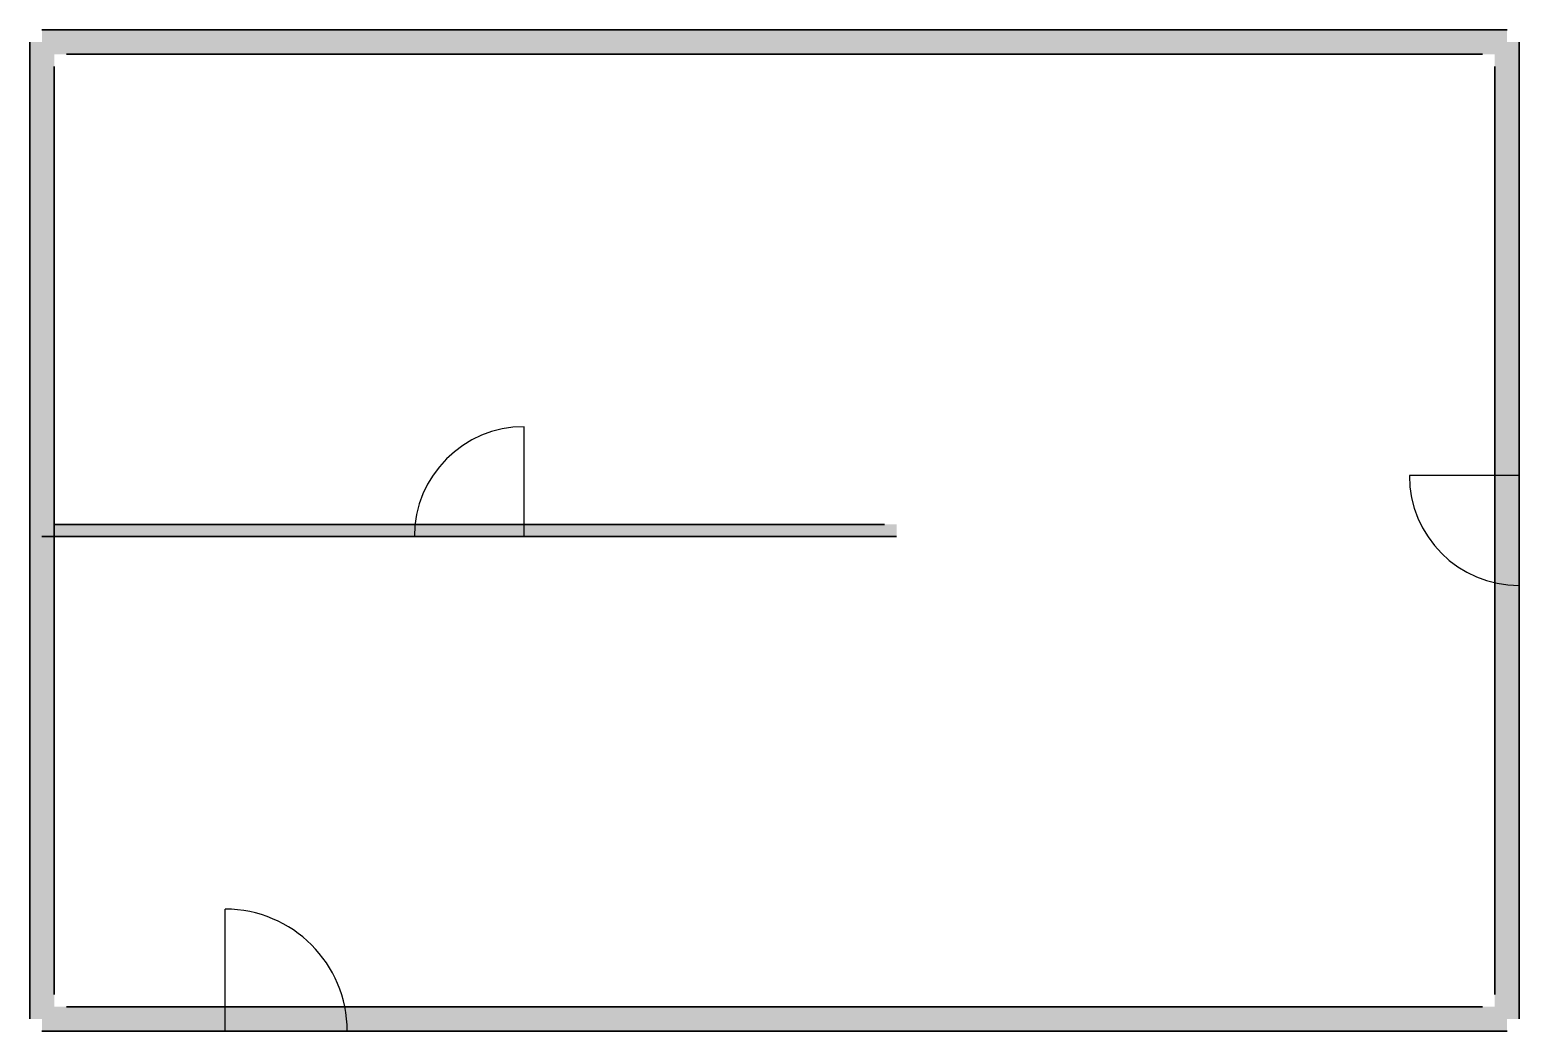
# Model space of a CAD drawing. Header units: millimetres. Extents: x -100 to 12100, y -100 to 8100.
import ezdxf

# ---------------------------------------------------------------- set-up
doc = ezdxf.new("R2010")
doc.units = ezdxf.units.MM
for name, color, linetype, lineweight in [('DOOR', 4, 'Continuous', 25), ('WALL', 7, 'Continuous', 35), ('WINDOW', 4, 'Continuous', 25)]:
    doc.layers.add(name, color=color, linetype=linetype, lineweight=lineweight)

msp = doc.modelspace()

# ---------------------------------------------------------------- hatches: boundary and pattern name
at = {"layer": 'WALL'}
h = msp.add_hatch(color=7, dxfattribs=at)
h.dxf.hatch_style = 1
h.paths.add_polyline_path([(12000, 8100), (0, 8100), (0, 7900), (12000, 7900)])
h = msp.add_hatch(color=7, dxfattribs=at)
h.dxf.hatch_style = 1
h.paths.add_polyline_path([(10500, 8100), (0, 8100), (0, 7900), (10500, 7900)])
h = msp.add_hatch(color=7, dxfattribs=at)
h.dxf.hatch_style = 1
h.paths.add_polyline_path([(10500, 8100), (3750, 8100), (3750, 7900), (10500, 7900)])
h = msp.add_hatch(color=7, dxfattribs=at)
h.dxf.hatch_style = 1
h.paths.add_polyline_path([(12000, 8100), (8750, 8100), (8750, 7900), (12000, 7900)])
h = msp.add_hatch(color=7, dxfattribs=at)
h.dxf.hatch_style = 1
h.paths.add_polyline_path([(-100, 8000), (-100, 0), (100, 0), (100, 8000)])
h = msp.add_hatch(color=7, dxfattribs=at)
h.dxf.hatch_style = 1
h.paths.add_polyline_path([(12100, 900), (12100, 8000), (11900, 8000), (11900, 900)])
h = msp.add_hatch(color=7, dxfattribs=at)
h.dxf.hatch_style = 1
h.paths.add_polyline_path([(0, 3950), (3050, 3950), (3050, 4050), (0, 4050)])
h = msp.add_hatch(color=7, dxfattribs=at)
h.dxf.hatch_style = 1
h.paths.add_polyline_path([(900, 3950), (7000, 3950), (7000, 4050), (900, 4050)])
h = msp.add_hatch(color=7, dxfattribs=at)
h.dxf.hatch_style = 1
h.paths.add_polyline_path([(12100, 0), (12100, 3550), (11900, 3550), (11900, 0)])
h = msp.add_hatch(color=7, dxfattribs=at)
h.dxf.hatch_style = 1
h.paths.add_polyline_path([(0, -100), (1500, -100), (1500, 100), (0, 100)])
h = msp.add_hatch(color=7, dxfattribs=at)
h.dxf.hatch_style = 1
h.paths.add_polyline_path([(1000, -100), (5100, -100), (5100, 100), (1000, 100)])
h = msp.add_hatch(color=7, dxfattribs=at)
h.dxf.hatch_style = 1
h.paths.add_polyline_path([(1800, -100), (12000, -100), (12000, 100), (1800, 100)])

# ---------------------------------------------------------------- linework, layer by layer
at = {"layer": 'DOOR'}
for p, q in [((3950, 3950), (3950, 4850)), ((12100, 4450), (11200, 4450)), ((1500, -100), (1500, 900))]:
    msp.add_line(p, q, dxfattribs=at)
for centre, radius, start, end in [((3950, 3950), 900, 90, 180), ((12100, 4450), 900, 180, 270), ((1500, -100), 1000, 0, 90)]:
    msp.add_arc(centre, radius, start, end, dxfattribs=at)
at = {"layer": 'WALL'}
for p, q in [((12000, 8100), (0, 8100)), ((10500, 8100), (0, 8100)), ((10500, 8100), (3750, 8100)), ((12000, 8100), (8750, 8100)), ((-100, 8000), (-100, 0)), ((12100, 900), (12100, 8000)), ((11800, 7900), (200, 7900)), ((10500, 7900), (200, 7900)), ((10500, 7900), (3750, 7900)), ((11800, 7900), (8750, 7900)), ((100, 7800), (100, 200)), ((11900, 900), (11900, 7800)), ((12100, 4450), (12100, 4450)), ((100, 4050), (3050, 4050)), ((900, 4050), (6900, 4050)), ((0, 3950), (3050, 3950)), ((900, 3950), (7000, 3950)), ((3050, 3950), (3050, 3950)), ((3950, 3950), (3950, 3950)), ((11900, 200), (11900, 3550)), ((12100, 0), (12100, 3550)), ((12100, 3550), (12100, 3550)), ((200, 100), (1500, 100)), ((1000, 100), (5100, 100)), ((1800, 100), (11800, 100)), ((0, -100), (1500, -100)), ((1000, -100), (5100, -100)), ((1500, -100), (1500, -100)), ((1800, -100), (12000, -100)), ((2500, -100), (2500, -100))]:
    msp.add_line(p, q, dxfattribs=at)
at = {"layer": 'WINDOW'}
for p, q in [((3750, 8100), (2250, 8100)), ((8750, 8100), (7250, 8100)), ((5100, -100), (6900, -100))]:
    msp.add_line(p, q, dxfattribs=at)

doc.saveas('drawing.dxf')
